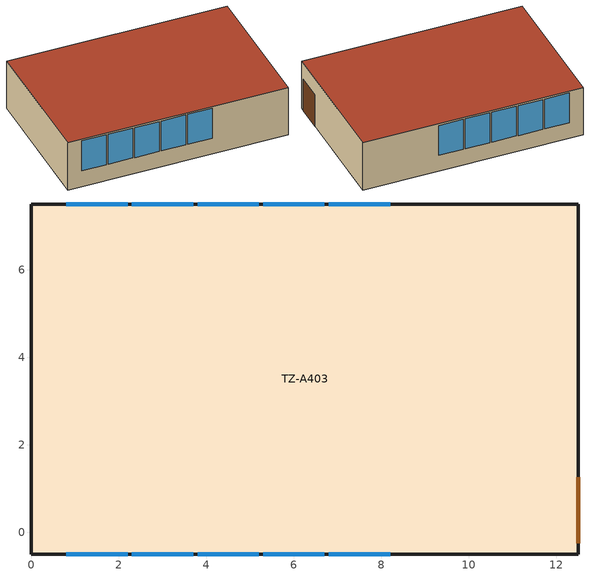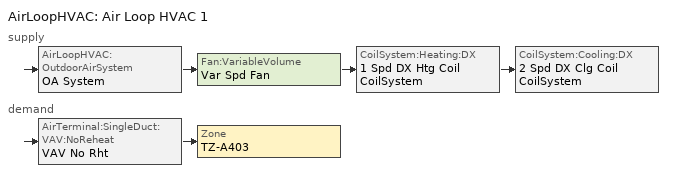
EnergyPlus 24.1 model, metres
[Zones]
TZ-A403
 floor ground (ExtSlabCarpet 4in ClimateZone 1-8): 0,-0.5 0,7.5 12.5,7.5 12.5,-0.5 z0
 wall outside (ASHRAE 189.1-2009 ExtWall Mass ClimateZone 1): 0,7.5 0,-0.5 12.5,-0.5 12.5,7.5 0,7.5 z0:3
 window (ASHRAE 189.1-2009 ExtWindow ClimateZone 1): 2.2,7.5 0.8,7.5 / 3.7,7.5 2.3,7.5 / 5.2,7.5 3.8,7.5 / 6.7,7.5 5.3,7.5 / 8.2,7.5 6.8,7.5 / 0.8,-0.5 2.2,-0.5 / 2.3,-0.5 3.7,-0.5 / 3.8,-0.5 5.2,-0.5 / 5.3,-0.5 6.7,-0.5 / 6.8,-0.5 8.2,-0.5 z1:2.9
 door (Exterior Door): 12.5,-0.25 12.5,1.25 z0:2
 roof outside (ASHRAE 189.1-2009 ExtRoof IEAD ClimateZone 1): 12.5,-0.5 12.5,7.5 0,7.5 0,-0.5 z3
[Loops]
AirLoopHVAC 'Air Loop HVAC 1'
 supply: AirLoopHVAC:OutdoorAirSystem 'OA System' > Fan:VariableVolume 'Var Spd Fan' > CoilSystem:Heating:DX '1 Spd DX Htg Coil CoilSystem' > CoilSystem:Cooling:DX '2 Spd DX Clg Coil CoilSystem'
 demand: AirTerminal:SingleDuct:VAV:NoReheat 'VAV No Rht' > Zone 'TZ-A403'
[Building]
A403-Lab: North axis=0
[Site:Location]
Chicago Ohare Intl Ap: Elevation=201; Latitude=41.98; Longitude=-87.92; Time zone=-6
[SizingPeriod:DesignDay] Begin environment reset mode=FullResetAtBeginEnvironment; Day of month=21; Daylight saving time indicator=No; Dry bulb temperature range modifier type=DefaultMultipliers; Rain indicator=No; Snow indicator=No
Name | Ashrae clear sky optical depth for beam irradiance taub | Ashrae clear sky optical depth for diffuse irradiance taud | Barometric pressure | Daily dry bulb temperature range | Day type | Humidity condition type | Maximum dry bulb temperature | Month | Solar model indicator | Wetbulb or dewpoint at maximum dry bulb | Wind direction | Wind speed | Enthalpy at maximum dry bulb | Sky clearness
Chicago Ohare Intl Ap Ann Clg .4% Condns DB=>MWB | 0.455 | 2.05 | 98934 | 10.5 | SummerDesignDay | WetBulb | 33.3 | 7 | ASHRAETau | 23.7 | 230 | 5.2
Chicago Ohare Intl Ap Ann Clg .4% Condns DP=>MDB | 0.455 | 2.05 | 98934 | 10.5 | SummerDesignDay | DewPoint | 28.9 | 7 | ASHRAETau | 23.8 | 230 | 5.2
Chicago Ohare Intl Ap Ann Clg .4% Condns Enth=>MDB | 0.455 | 2.05 | 98934 | 10.5 | SummerDesignDay | Enthalpy | 31.4 | 7 | ASHRAETau |  | 230 | 5.2 | 79200
Chicago Ohare Intl Ap Ann Clg .4% Condns WB=>MDB | 0.455 | 2.05 | 98934 | 10.5 | SummerDesignDay | WetBulb | 31.2 | 7 | ASHRAETau | 25.5 | 230 | 5.2
Chicago Ohare Intl Ap Ann Htg 99.6% Condns DB |  |  | 98934 | 0 | WinterDesignDay | WetBulb | -20 | 1 | ASHRAEClearSky | -20 | 270 | 4.9 |  | 0
Chicago Ohare Intl Ap Ann Htg Wind 99.6% Condns WS=>MCDB |  |  | 98934 | 0 | WinterDesignDay | WetBulb | -3.5 | 1 | ASHRAEClearSky | -3.5 | 270 | 12.4 |  | 0
Chicago Ohare Intl Ap Ann Hum_n 99.6% Condns DP=>MCDB |  |  | 98934 | 0 | WinterDesignDay | DewPoint | -19.2 | 1 | ASHRAEClearSky | -25.7 | 270 | 4.9 |  | 0
San Francisco Intl Ap Ann Clg .4% Condns DB=>MWB | 0.365 | 2.435 | 101301 | 8.5 | SummerDesignDay | WetBulb | 28.3 | 8 | ASHRAETau | 17.2 | 310 | 5.9
San Francisco Intl Ap Ann Clg .4% Condns DP=>MDB | 0.365 | 2.435 | 101301 | 8.5 | SummerDesignDay | DewPoint | 19.9 | 8 | ASHRAETau | 16.1 | 310 | 5.9
San Francisco Intl Ap Ann Clg .4% Condns Enth=>MDB | 0.365 | 2.435 | 101301 | 8.5 | SummerDesignDay | Enthalpy | 25.8 | 8 | ASHRAETau |  | 310 | 5.9 | 52400
San Francisco Intl Ap Ann Clg .4% Condns WB=>MDB | 0.365 | 2.435 | 101301 | 8.5 | SummerDesignDay | WetBulb | 25.7 | 8 | ASHRAETau | 18.6 | 310 | 5.9
San Francisco Intl Ap Ann Htg 99.6% Condns DB |  |  | 101301 | 0 | WinterDesignDay | WetBulb | 3.8 | 1 | ASHRAEClearSky | 3.8 | 150 | 2.2 |  | 0
San Francisco Intl Ap Ann Htg Wind 99.6% Condns WS=>MCDB |  |  | 101301 | 0 | WinterDesignDay | WetBulb | 12.1 | 1 | ASHRAEClearSky | 12.1 | 150 | 12.9 |  | 0
San Francisco Intl Ap Ann Hum_n 99.6% Condns DP=>MCDB |  |  | 101301 | 0 | WinterDesignDay | DewPoint | 10.7 | 1 | ASHRAEClearSky | -3.7 | 150 | 2.2 |  | 0
[Construction]
ASHRAE 189.1-2009 ExtRoof IEAD ClimateZone 1: Roof Membrane, Roof Insulation [18], Metal Decking
ASHRAE 189.1-2009 ExtWall Mass ClimateZone 1: 1IN Stucco, 8IN Concrete HW, Wall Insulation [31], 1/2IN Gypsum
ASHRAE 189.1-2009 ExtWindow ClimateZone 1: Theoretical Glass [167]
ExtSlabCarpet 4in ClimateZone 1-8: MAT-CC05 4 HW CONCRETE, CP02 CARPET PAD
Exterior Door: F08 Metal surface, I01 25mm insulation board
[Material] Thermal absorptance=0.9
Name | Conductivity | Density | Roughness | Solar absorptance | Specific heat | Thickness | Visible absorptance
1/2IN Gypsum | 0.16 | 784.9 | Smooth | 0.4 | 830 | 0.0127 | 0.4
1IN Stucco | 0.6918 | 1858 | Smooth | 0.92 | 837 | 0.0253 | 0.92
8IN Concrete HW | 1.7296 | 2243 | MediumRough | 0.65 | 837 | 0.2033 | 0.65
F08 Metal surface | 45.28 | 7824 | Smooth | 0.7 | 500 | 0.0008 | 0.7
I01 25mm insulation board | 0.03 | 43 | MediumRough | 0.6 | 1210 | 0.0254 | 0.6
MAT-CC05 4 HW CONCRETE | 1.311 | 2240 | Rough | 0.85 | 836.8 | 0.1016 | 0.85
Metal Decking | 45.006 | 7680 | MediumSmooth | 0.6 | 418.4 | 0.0015 | 0.6
Roof Insulation [18] | 0.049 | 265 | MediumRough | 0.7 | 836.8 | 0.1693 | 0.7
Roof Membrane | 0.16 | 1121.29 | VeryRough | 0.7 | 1460 | 0.0095 | 0.7
Wall Insulation [31] | 0.0432 | 91 | MediumRough | 0.5 | 837 | 0.0337 | 0.5
[Material:NoMass]
CP02 CARPET PAD: Roughness=Smooth; Solar absorptance=0.8; Thermal absorptance=0.9; Thermal resistance=0.1; Visible absorptance=0.8
[WindowMaterial:Glazing]
Theoretical Glass [167]: Back side infrared hemispherical emissivity=0.985; Back side solar reflectance at normal incidence=0; Back side visible reflectance at normal incidence=0; Conductivity=2.1073; Dirt correction factor for solar and visible transmittance=1; Front side infrared hemispherical emissivity=0.985; Front side solar reflectance at normal incidence=0.7126; Front side visible reflectance at normal incidence=0.6988; Infrared transmittance at normal incidence=0; Optical data type=SpectralAverage; Solar diffusing=No; Solar transmittance at normal incidence=0.2374; Thickness=0.003; Visible transmittance at normal incidence=0.2512
[AirLoopHVAC]
Air Loop HVAC 1: Design return air flow fraction of supply air flow=1; Design supply air flow rate=Autosize
[AirTerminal:SingleDuct:VAV:NoReheat]
VAV No Rht: Availability schedule=Always On Discrete hvac_library; Constant minimum air flow fraction=Autosize; Fixed minimum air flow rate=Autosize; Maximum air flow rate=0.04; Minimum air flow fraction schedule=FAN_SPD_SCHD; Zone minimum air flow input method=Scheduled
[AvailabilityManager:Scheduled] Schedule=Always On Discrete
Air Loop HVAC 1 Availability Manager; OA System Availability Manager
[Coil:Cooling:DX:TwoSpeed]
2 Spd DX Clg Coil: Availability schedule=Always On Discrete hvac_library; Basin heater capacity=10; Basin heater setpoint temperature=2; Condenser type=AirCooled; Energy input ratio function of flow fraction curve=OS:Curve:Quadratic 21; Energy input ratio function of temperature curve=OS:Curve:Biquadratic 22; High speed 2017 rated evaporator fan power per volume flow rate=773.3; High speed 2023 rated evaporator fan power per volume flow rate=934.4; High speed evaporative condenser air flow rate=Autosize; High speed evaporative condenser effectiveness=0; High speed evaporative condenser pump rated power consumption=Autosize; High speed gross rated cooling cop=3; High speed gross rated total cooling capacity=Autosize; High speed rated air flow rate=Autosize; High speed rated sensible heat ratio=Autosize; Low speed 2017 rated evaporator fan power per volume flow rate=773.3; Low speed 2023 rated evaporator fan power per volume flow rate=934.4; Low speed energy input ratio function of temperature curve=OS:Curve:Biquadratic 24; Low speed evaporative condenser air flow rate=Autosize; Low speed evaporative condenser effectiveness=0; Low speed evaporative condenser pump rated power consumption=Autosize; Low speed gross rated cooling cop=3; Low speed gross rated sensible heat ratio=0.69; Low speed gross rated total cooling capacity=Autosize; Low speed rated air flow rate=Autosize; Low speed total cooling capacity function of temperature curve=OS:Curve:Biquadratic 23; Minimum outdoor dry bulb temperature for compressor operation=-25; Part load fraction correlation curve=OS:Curve:Quadratic 22; Total cooling capacity function of flow fraction curve=OS:Curve:Quadratic 20; Total cooling capacity function of temperature curve=OS:Curve:Biquadratic 25; Unit internal static air pressure=773.3
[Coil:Heating:DX:SingleSpeed]
1 Spd DX Htg Coil: 2017 rated supply fan power per volume flow rate=773.3; 2023 rated supply fan power per volume flow rate=934.4; Availability schedule=Always On Discrete hvac_library; Crankcase heater capacity=0; Defrost control=Timed; Defrost strategy=Resistive; Defrost time period fraction=0.166667; Energy input ratio function of flow fraction curve=OS:Curve:Quadratic 9; Energy input ratio function of temperature curve=OS:Curve:Biquadratic 8; Gross rated heating capacity=Autosize; Gross rated heating cop=5; Heating capacity function of flow fraction curve=OS:Curve:Quadratic 8; Heating capacity function of temperature curve=OS:Curve:Biquadratic 7; Maximum outdoor dry bulb temperature for crankcase heater operation=10; Maximum outdoor dry bulb temperature for defrost operation=5; Minimum outdoor dry bulb temperature for compressor operation=-8; Part load fraction correlation curve=OS:Curve:Quadratic 10; Rated air flow rate=Autosize; Resistive defrost heater capacity=2000
[CoilSystem:Cooling:DX]
2 Spd DX Clg Coil CoilSystem: Availability schedule=Always On Discrete hvac_library; Cooling coil=2 Spd DX Clg Coil
[CoilSystem:Heating:DX]
1 Spd DX Htg Coil CoilSystem: Availability schedule=Always On Discrete hvac_library; Heating coil=1 Spd DX Htg Coil
[Controller:MechanicalVentilation]
Controller Mechanical Ventilation 1: Availability schedule=Always On Discrete hvac_library; Demand controlled ventilation=No; System outdoor air method=ZoneSum; Zone or zonelist name 1=TZ-A403; Design specification outdoor air object name 1=189.1-2009 - Office - OpenOffice - CZ1-3 Ventilation
[Controller:OutdoorAir]
Outdoor Air Controller: Control high indoor humidity based on outdoor humidity ratio=Yes; Economizer control action type=ModulateFlow; Economizer control type=NoEconomizer; Economizer maximum limit dry bulb temperature=28; Economizer maximum limit enthalpy=64000; Economizer minimum limit dry bulb temperature=-100; Economizer operation staging=InterlockedWithMechanicalCooling; Heat recovery bypass control type=BypassWhenOAFlowGreaterThanMinimum; High humidity control=No; Lockout type=NoLockout; Maximum fraction of outdoor air schedule=Always Off; Maximum outdoor air flow rate=0.3; Mechanical ventilation controller=Controller Mechanical Ventilation 1; Minimum limit type=FixedMinimum; Minimum outdoor air flow rate=Autosize
[DesignSpecification:OutdoorAir]
189.1-2009 - Office - OpenOffice - CZ1-3 Ventilation: Outdoor air flow air changes per hour=0; Outdoor air flow per person=0.00943895; Outdoor air flow per zone=0; Outdoor air flow per zone floor area=0; Outdoor air method=Sum
[DesignSpecification:OutdoorAir:SpaceList]
TZ-A403 DSOA Space List: Space design specification outdoor air object name 1=189.1-2009 - Office - OpenOffice - CZ1-3 Ventilation; Space name 1=A403
[ElectricEquipment]
189.1-2009 - Office - OpenOffice - CZ1-3 Electric Equipment: Design level calculation method=Watts/Area; End use subcategory=General; Schedule=Office Bldg Equip; Watts per floor area=7.64238; Zone or zonelist or space or spacelist=189.1-2009 - Office - OpenOffice - CZ1-3
[EnergyManagementSystem:Sensor]
Energy_Management_System_Sensor_1: Output variable or output meter index key=TZ-A403; Output variable or output meter=Zone Air CO2 Concentration
[Fan:VariableVolume]
Var Spd Fan: Availability schedule=Always On Discrete; End use subcategory=General; Fan power coefficient 1=0.0407599; Fan power coefficient 2=0.088045; Fan power coefficient 3=-0.0729261; Fan power coefficient 4=0.94374; Fan power coefficient 5=0; Fan power minimum air flow rate=0; Fan power minimum flow fraction=0; Fan power minimum flow rate input method=FixedFlowRate; Fan total efficiency=0.6045; Maximum flow rate=Autosize; Motor efficiency=0.93; Motor in airstream fraction=1; Pressure rise=250
[Lights]
189.1-2009 - Office - OpenOffice - CZ1-3 Lights: Design level calculation method=Watts/Area; End use subcategory=General; Schedule=Office Bldg Light; Watts per floor area=10.6563; Zone or zonelist or space or spacelist=189.1-2009 - Office - OpenOffice - CZ1-3
[People]
189.1-2009 - Office - OpenOffice - CZ1-3 People: Activity level schedule=Office Activity; Air velocity schedule=Air Velocity Schedule; Clothing insulation schedule=Clothing Schedule; Enable ashrae 55 comfort warnings=No; Fraction radiant=0.3; Mean radiant temperature calculation type=EnclosureAveraged; Number of people=10; Number of people calculation method=People; Number of people schedule=Office Work Occ; Thermal comfort model 1 type=Fanger; Thermal comfort model 2 type=Pierce; Thermal comfort model 3 type=KSU; Work efficiency schedule=Work Efficiency Schedule; Zone or zonelist or space or spacelist=189.1-2009 - Office - OpenOffice - CZ1-3
[SetpointManager:MixedAir]
Node 9 OS Default SPM: Control variable=Temperature
[SetpointManager:SingleZone:Reheat] Control variable=Temperature; Control zone=TZ-A403; Maximum supply air temperature=99; Minimum supply air temperature=-99
Node 12 OS Default SPM; Node 13 OS Default SPM; Single Zone Reheat Temp
[Sizing:System]
Air Loop HVAC 1: 100 outdoor air in cooling=Yes; 100 outdoor air in heating=Yes; Central cooling capacity control method=OnOff; Central cooling design supply air humidity ratio=0.0085; Central cooling design supply air temperature=12.8; Central heating design supply air humidity ratio=0.008; Central heating design supply air temperature=16.7; Central heating maximum system air flow ratio=0.3; Cooling design capacity=Autosize; Cooling design capacity method=CoolingDesignCapacity; Cooling design capacity per floor area=234.7; Cooling fraction of autosized cooling supply air flow rate=1; Cooling supply air flow rate=0; Cooling supply air flow rate method=DesignDay; Cooling supply air flow rate per floor area=0.00996765; Cooling supply air flow rate per unit cooling capacity=3.94755e-05; Design outdoor air flow rate=Autosize; Fraction of autosized cooling design capacity=1; Fraction of autosized heating design capacity=1; Heating design capacity=Autosize; Heating design capacity method=HeatingDesignCapacity; Heating design capacity per floor area=157; Heating fraction of autosized cooling supply air flow rate=1; Heating fraction of autosized heating supply air flow rate=1; Heating supply air flow rate=0; Heating supply air flow rate method=DesignDay; Heating supply air flow rate per floor area=0.00996765; Heating supply air flow rate per unit heating capacity=3.15882e-05; Occupant diversity=Autosize; Precool design humidity ratio=0.008; Precool design temperature=12.8; Preheat design humidity ratio=0.008; Preheat design temperature=7; System outdoor air method=ZoneSum; Type of load to size on=Sensible; Type of zone sum to use=NonCoincident; Zone maximum outdoor air fraction=1
[Sizing:Zone]
TZ-A403: Account for dedicated outdoor air system=No; Cooling design air flow method=DesignDay; Cooling design air flow rate=0; Cooling minimum air flow=0; Cooling minimum air flow fraction=0; Cooling minimum air flow per zone floor area=0.000762; Design specification outdoor air object=TZ-A403 DSOA Space List; Heating design air flow method=DesignDay; Heating design air flow rate=0; Heating maximum air flow=0.141576; Heating maximum air flow fraction=0.3; Heating maximum air flow per zone floor area=0.002032; Zone cooling design supply air humidity ratio=0.0085; Zone cooling design supply air humidity ratio difference=0.005; Zone cooling design supply air temperature=14; Zone cooling design supply air temperature difference=11.11; Zone cooling design supply air temperature input method=SupplyAirTemperature; Zone heating design supply air humidity ratio=0.008; Zone heating design supply air temperature=40; Zone heating design supply air temperature difference=11.11; Zone heating design supply air temperature input method=SupplyAirTemperature; Zone humidification design supply air humidity ratio difference=0.005; Zone latent cooling design supply air humidity ratio input method=HumidityRatioDifference; Zone latent heating design supply air humidity ratio input method=HumidityRatioDifference; Zone load sizing method=Sensible Load Only No Latent Load
[Space]
A403: Zone=TZ-A403; Space type=189.1-2009 - Office - OpenOffice - CZ1-3
[SpaceList]
189.1-2009 - Office - OpenOffice - CZ1-3: A403
[ThermostatSetpoint:DualSetpoint]
Thermostat Setpoint Dual Setpoint 1: Cooling setpoint temperature schedule=CLG_SCHD; Heating setpoint temperature schedule=HTG_SCHD
[Zone]
TZ-A403: Multiplier=1; Part of total floor area=Yes; Zone inside convection algorithm=Simple; Zone outside convection algorithm=SimpleCombined
[ZoneControl:Thermostat]
TZ-A403 Thermostat: Zone or zonelist=TZ-A403; Control 1=Thermostat Setpoint Dual Setpoint 1; Control type schedule=TZ-A403 Thermostat Schedule; Temperature difference between cutout and setpoint=0
[Zone equipment]
TZ-A403: VAV No Rht
[ZoneInfiltration:DesignFlowRate]
189.1-2009 - Office - OpenOffice - CZ1-3 Infiltration: Design flow rate calculation method=Flow/ExteriorArea; Flow rate per exterior surface area=0.00030226; Schedule=Office Infil Quarter On; Zone or zonelist or space or spacelist=189.1-2009 - Office - OpenOffice - CZ1-3
[ZoneVentilation:DesignFlowRate]
Natural Ventilation: Air changes per hour=0; Constant term coefficient=1; Delta temperature=-100; Design flow rate=0.15; Design flow rate calculation method=Flow/Zone; Fan pressure rise=300; Fan total efficiency=1; Flow rate per floor area=0; Flow rate per person=0; Maximum indoor temperature=100; Maximum outdoor temperature=100; Maximum wind speed=40; Minimum indoor temperature=0; Minimum outdoor temperature=-100; Schedule=WINDOW_FAN_SCHD; Temperature term coefficient=0; Velocity squared term coefficient=0; Velocity term coefficient=0; Ventilation type=Intake; Zone or zonelist or space or spacelist=TZ-A403
[Curve:Biquadratic]
Name | Maximum value of x | Maximum value of y | Minimum value of x | Minimum value of y | Coefficient1 constant | Coefficient2 x | Coefficient3 x 2 | Coefficient4 y | Coefficient5 y 2 | Coefficient6 x y
OS:Curve:Biquadratic 7 | 1 | 1 | 0 | 0 | 0.758746 | 0 | 0 | 0.027626 | 0.000148716 | 0
OS:Curve:Biquadratic 8 | 20 | 1 | -20 | 0 | 1.19248 | -0.0300438 | 0.00103745 | 0 | 0 | 0
OS:Curve:Biquadratic 22; OS:Curve:Biquadratic 24 | 22 | 46 | 17 | 13 | 1.23649 | -0.02431 | 0.00057 | -0.01434 | 0.00063 | -0.00038
OS:Curve:Biquadratic 23; OS:Curve:Biquadratic 25 | 22 | 46 | 17 | 13 | 0.42415 | 0.04426 | -0.00042 | 0.00333 | -8e-05 | -0.00021
[Curve:Quadratic]
Name | Maximum value of x | Minimum value of x | Coefficient1 constant | Coefficient2 x | Coefficient3 x 2
OS:Curve:Quadratic 8 | 1.5 | 0.5 | 0.84 | 0.16 | 0
OS:Curve:Quadratic 9 | 1 | 0 | 1.3824 | -0.4336 | 0.0512
OS:Curve:Quadratic 10 | 1 | 0 | 0.85 | 0.15 | 0
OS:Curve:Quadratic 20 | 1.13877 | 0.75918 | 0.77136 | 0.34053 | -0.11088
OS:Curve:Quadratic 21 | 1.13877 | 0.75918 | 1.2055 | -0.32953 | 0.12308
OS:Curve:Quadratic 22 | 1 | 0 | 0.771 | 0.229 | 0
[Schedule:Compact]
TZ-A403 Thermostat Schedule: Through: 12/31, For: AllDays, Until: 24:00, 4
[Schedule:Constant] Hourly value=1
Always On Discrete; Always On Discrete hvac_library
[Schedule:Day:Interval]
Air Velocity Schedule Default: 24:00, 0.2, No
Always Off Default; Always Off Summer Design Day; Always Off Winter Design Day; Office Bldg Equip Winter Design Day; Office Bldg Light Winter Design Day; Office Bldg Occ Rule 1 Day Schedule; Office Bldg Occ Winter Design Day; Work Efficiency Schedule Default: 24:00, 0, No
Clothing Schedule Default Winter Clothes; Office Bldg Equip Summer Design Day; Office Bldg Light Summer Design Day; Office Infil Quarter On Rule 1 Day Schedule: 24:00, 1, No
Office Activity Default Schedule; Office Activity Summer Design Day; Office Activity Winter Design Day: 24:00, 132, No
Office Bldg Equip Default Schedule: 08:00, 0.4, 12:00, 0.9, 13:00, 0.8, 17:00, 0.9, 18:00, 0.8, 20:00, 0.6, 22:00, 0.5, 24:00, 0.4, No
Office Bldg Equip Rule 1 Day Schedule: 24:00, 0.3, No
Office Bldg Equip Rule 2 Day Schedule: 06:00, 0.3, 08:00, 0.4, 14:00, 0.5, 17:00, 0.35, 24:00, 0.3, No
Office Bldg Light Default Schedule: 05:00, 0.05, 07:00, 0.1, 08:00, 0.3, 17:00, 0.9, 18:00, 0.7, 20:00, 0.5, 22:00, 0.3, 23:00, 0.1, 24:00, 0.05, No
Office Bldg Light Rule 1 Day Schedule: 24:00, 0.05, No
Office Bldg Light Rule 2 Day Schedule: 06:00, 0.05, 08:00, 0.1, 14:00, 0.5, 17:00, 0.15, 24:00, 0.05, No
Office Bldg Occ Default Schedule: 06:00, 0, 07:00, 0.1, 08:00, 0.2, 09:00, 0.85, 12:00, 1, 13:00, 0.5, 17:00, 0.8, 18:00, 0.7, 20:00, 0.4, 23:00, 0.2, 24:00, 0, No
Office Bldg Occ Rule 2 Day Schedule: 06:00, 0, 08:00, 0.1, 14:00, 0.4, 17:00, 0.1, 24:00, 0, No
Office Bldg Occ Summer Design Day: 06:00, 0, 22:00, 1, 24:00, 0.05, No
Office Infil Quarter On Default Schedule; Office Infil Quarter On Summer Design Day: 06:00, 1, 22:00, 0.25, 24:00, 1, No
Office Infil Quarter On Rule 2 Day Schedule; Office Infil Quarter On Winter Design Day: 06:00, 1, 18:00, 0.25, 24:00, 1, No
Schedule Day 1: 08:00, 4.13, 20:00, 4, 24:00, 4.13, No
Schedule Day 2: 07:00, 50, 20:00, 50, 24:00, 50, No
Schedule Day 3: 08:00, 0, 22:00, 0, 24:00, 0, No
Schedule Day 5: 08:00, 0, 12:00, 1, 16:00, 0.477101, 24:00, 0.180612, No
[Schedule:Week:Daily]
Air Velocity Schedule Week Rule - Jan1-Dec31: Air Velocity Schedule Default, Air Velocity Schedule Default, Air Velocity Schedule Default, Air Velocity Schedule Default, Air Velocity Schedule Default, Air Velocity Schedule Default, Air Velocity Schedule Default, Air Velocity Schedule Default, Air Velocity Schedule Default, Air Velocity Schedule Default, Air Velocity Schedule Default, Air Velocity Schedule Default
Always Off Week Rule - Jan1-Dec31: Always Off Default, Always Off Default, Always Off Default, Always Off Default, Always Off Default, Always Off Default, Always Off Default, Always Off Default, Always Off Summer Design Day, Always Off Winter Design Day, Always Off Default, Always Off Default
CLG_SCHD Week Rule - Jan1-Dec31: Schedule Day 2, Schedule Day 2, Schedule Day 2, Schedule Day 2, Schedule Day 2, Schedule Day 2, Schedule Day 2, Schedule Day 2, Schedule Day 2, Schedule Day 2, Schedule Day 2, Schedule Day 2
Clothing Schedule Week Rule - Jan1-Dec31: Clothing Schedule Default Winter Clothes, Clothing Schedule Default Winter Clothes, Clothing Schedule Default Winter Clothes, Clothing Schedule Default Winter Clothes, Clothing Schedule Default Winter Clothes, Clothing Schedule Default Winter Clothes, Clothing Schedule Default Winter Clothes, Clothing Schedule Default Winter Clothes, Clothing Schedule Default Winter Clothes, Clothing Schedule Default Winter Clothes, Clothing Schedule Default Winter Clothes, Clothing Schedule Default Winter Clothes
FAN_SPD_SCHD Week Rule - Jan1-Dec31: Schedule Day 3, Schedule Day 3, Schedule Day 3, Schedule Day 3, Schedule Day 3, Schedule Day 3, Schedule Day 3, Schedule Day 3, Schedule Day 3, Schedule Day 3, Schedule Day 3, Schedule Day 3
HTG_SCHD Week Rule - Jan1-Dec31: Schedule Day 1, Schedule Day 1, Schedule Day 1, Schedule Day 1, Schedule Day 1, Schedule Day 1, Schedule Day 1, Schedule Day 1, Schedule Day 1, Schedule Day 1, Schedule Day 1, Schedule Day 1
Office Activity Week Rule - Jan1-Dec31: Office Activity Default Schedule, Office Activity Default Schedule, Office Activity Default Schedule, Office Activity Default Schedule, Office Activity Default Schedule, Office Activity Default Schedule, Office Activity Default Schedule, Office Activity Default Schedule, Office Activity Summer Design Day, Office Activity Winter Design Day, Office Activity Default Schedule, Office Activity Default Schedule
Office Bldg Equip Week Rule - Jan1-Dec31: Office Bldg Equip Rule 1 Day Schedule, Office Bldg Equip Default Schedule, Office Bldg Equip Default Schedule, Office Bldg Equip Default Schedule, Office Bldg Equip Default Schedule, Office Bldg Equip Default Schedule, Office Bldg Equip Rule 2 Day Schedule, Office Bldg Equip Default Schedule, Office Bldg Equip Summer Design Day, Office Bldg Equip Winter Design Day, Office Bldg Equip Default Schedule, Office Bldg Equip Default Schedule
Office Bldg Light Week Rule - Jan1-Dec31: Office Bldg Light Rule 1 Day Schedule, Office Bldg Light Default Schedule, Office Bldg Light Default Schedule, Office Bldg Light Default Schedule, Office Bldg Light Default Schedule, Office Bldg Light Default Schedule, Office Bldg Light Rule 2 Day Schedule, Office Bldg Light Default Schedule, Office Bldg Light Summer Design Day, Office Bldg Light Winter Design Day, Office Bldg Light Default Schedule, Office Bldg Light Default Schedule
Office Infil Quarter On Week Rule - Jan1-Dec31: Office Infil Quarter On Rule 1 Day Schedule, Office Infil Quarter On Default Schedule, Office Infil Quarter On Default Schedule, Office Infil Quarter On Default Schedule, Office Infil Quarter On Default Schedule, Office Infil Quarter On Default Schedule, Office Infil Quarter On Rule 2 Day Schedule, Office Infil Quarter On Default Schedule, Office Infil Quarter On Summer Design Day, Office Infil Quarter On Winter Design Day, Office Infil Quarter On Default Schedule, Office Infil Quarter On Default Schedule
Office Work Occ Week Rule - Jan1-Dec31: Office Bldg Occ Rule 1 Day Schedule, Office Bldg Occ Default Schedule, Office Bldg Occ Default Schedule, Office Bldg Occ Default Schedule, Office Bldg Occ Default Schedule, Office Bldg Occ Default Schedule, Office Bldg Occ Rule 2 Day Schedule, Office Bldg Occ Default Schedule, Office Bldg Occ Summer Design Day, Office Bldg Occ Winter Design Day, Office Bldg Occ Default Schedule, Office Bldg Occ Default Schedule
WINDOW_FAN_SCHD Week Rule - Jan1-Dec31: Schedule Day 5, Schedule Day 5, Schedule Day 5, Schedule Day 5, Schedule Day 5, Schedule Day 5, Schedule Day 5, Schedule Day 5, Schedule Day 5, Schedule Day 5, Schedule Day 5, Schedule Day 5
Work Efficiency Schedule Week Rule - Jan1-Dec31: Work Efficiency Schedule Default, Work Efficiency Schedule Default, Work Efficiency Schedule Default, Work Efficiency Schedule Default, Work Efficiency Schedule Default, Work Efficiency Schedule Default, Work Efficiency Schedule Default, Work Efficiency Schedule Default, Work Efficiency Schedule Default, Work Efficiency Schedule Default, Work Efficiency Schedule Default, Work Efficiency Schedule Default
[Schedule:Year]
Air Velocity Schedule: Air Velocity Schedule Week Rule - Jan1-Dec31, 1, 1, 12, 31
Always Off: Always Off Week Rule - Jan1-Dec31, 1, 1, 12, 31
CLG_SCHD: CLG_SCHD Week Rule - Jan1-Dec31, 1, 1, 12, 31
Clothing Schedule: Clothing Schedule Week Rule - Jan1-Dec31, 1, 1, 12, 31
FAN_SPD_SCHD: FAN_SPD_SCHD Week Rule - Jan1-Dec31, 1, 1, 12, 31
HTG_SCHD: HTG_SCHD Week Rule - Jan1-Dec31, 1, 1, 12, 31
Office Activity: Office Activity Week Rule - Jan1-Dec31, 1, 1, 12, 31
Office Bldg Equip: Office Bldg Equip Week Rule - Jan1-Dec31, 1, 1, 12, 31
Office Bldg Light: Office Bldg Light Week Rule - Jan1-Dec31, 1, 1, 12, 31
Office Infil Quarter On: Office Infil Quarter On Week Rule - Jan1-Dec31, 1, 1, 12, 31
Office Work Occ: Office Work Occ Week Rule - Jan1-Dec31, 1, 1, 12, 31
WINDOW_FAN_SCHD: WINDOW_FAN_SCHD Week Rule - Jan1-Dec31, 1, 1, 12, 31
Work Efficiency Schedule: Work Efficiency Schedule Week Rule - Jan1-Dec31, 1, 1, 12, 31
